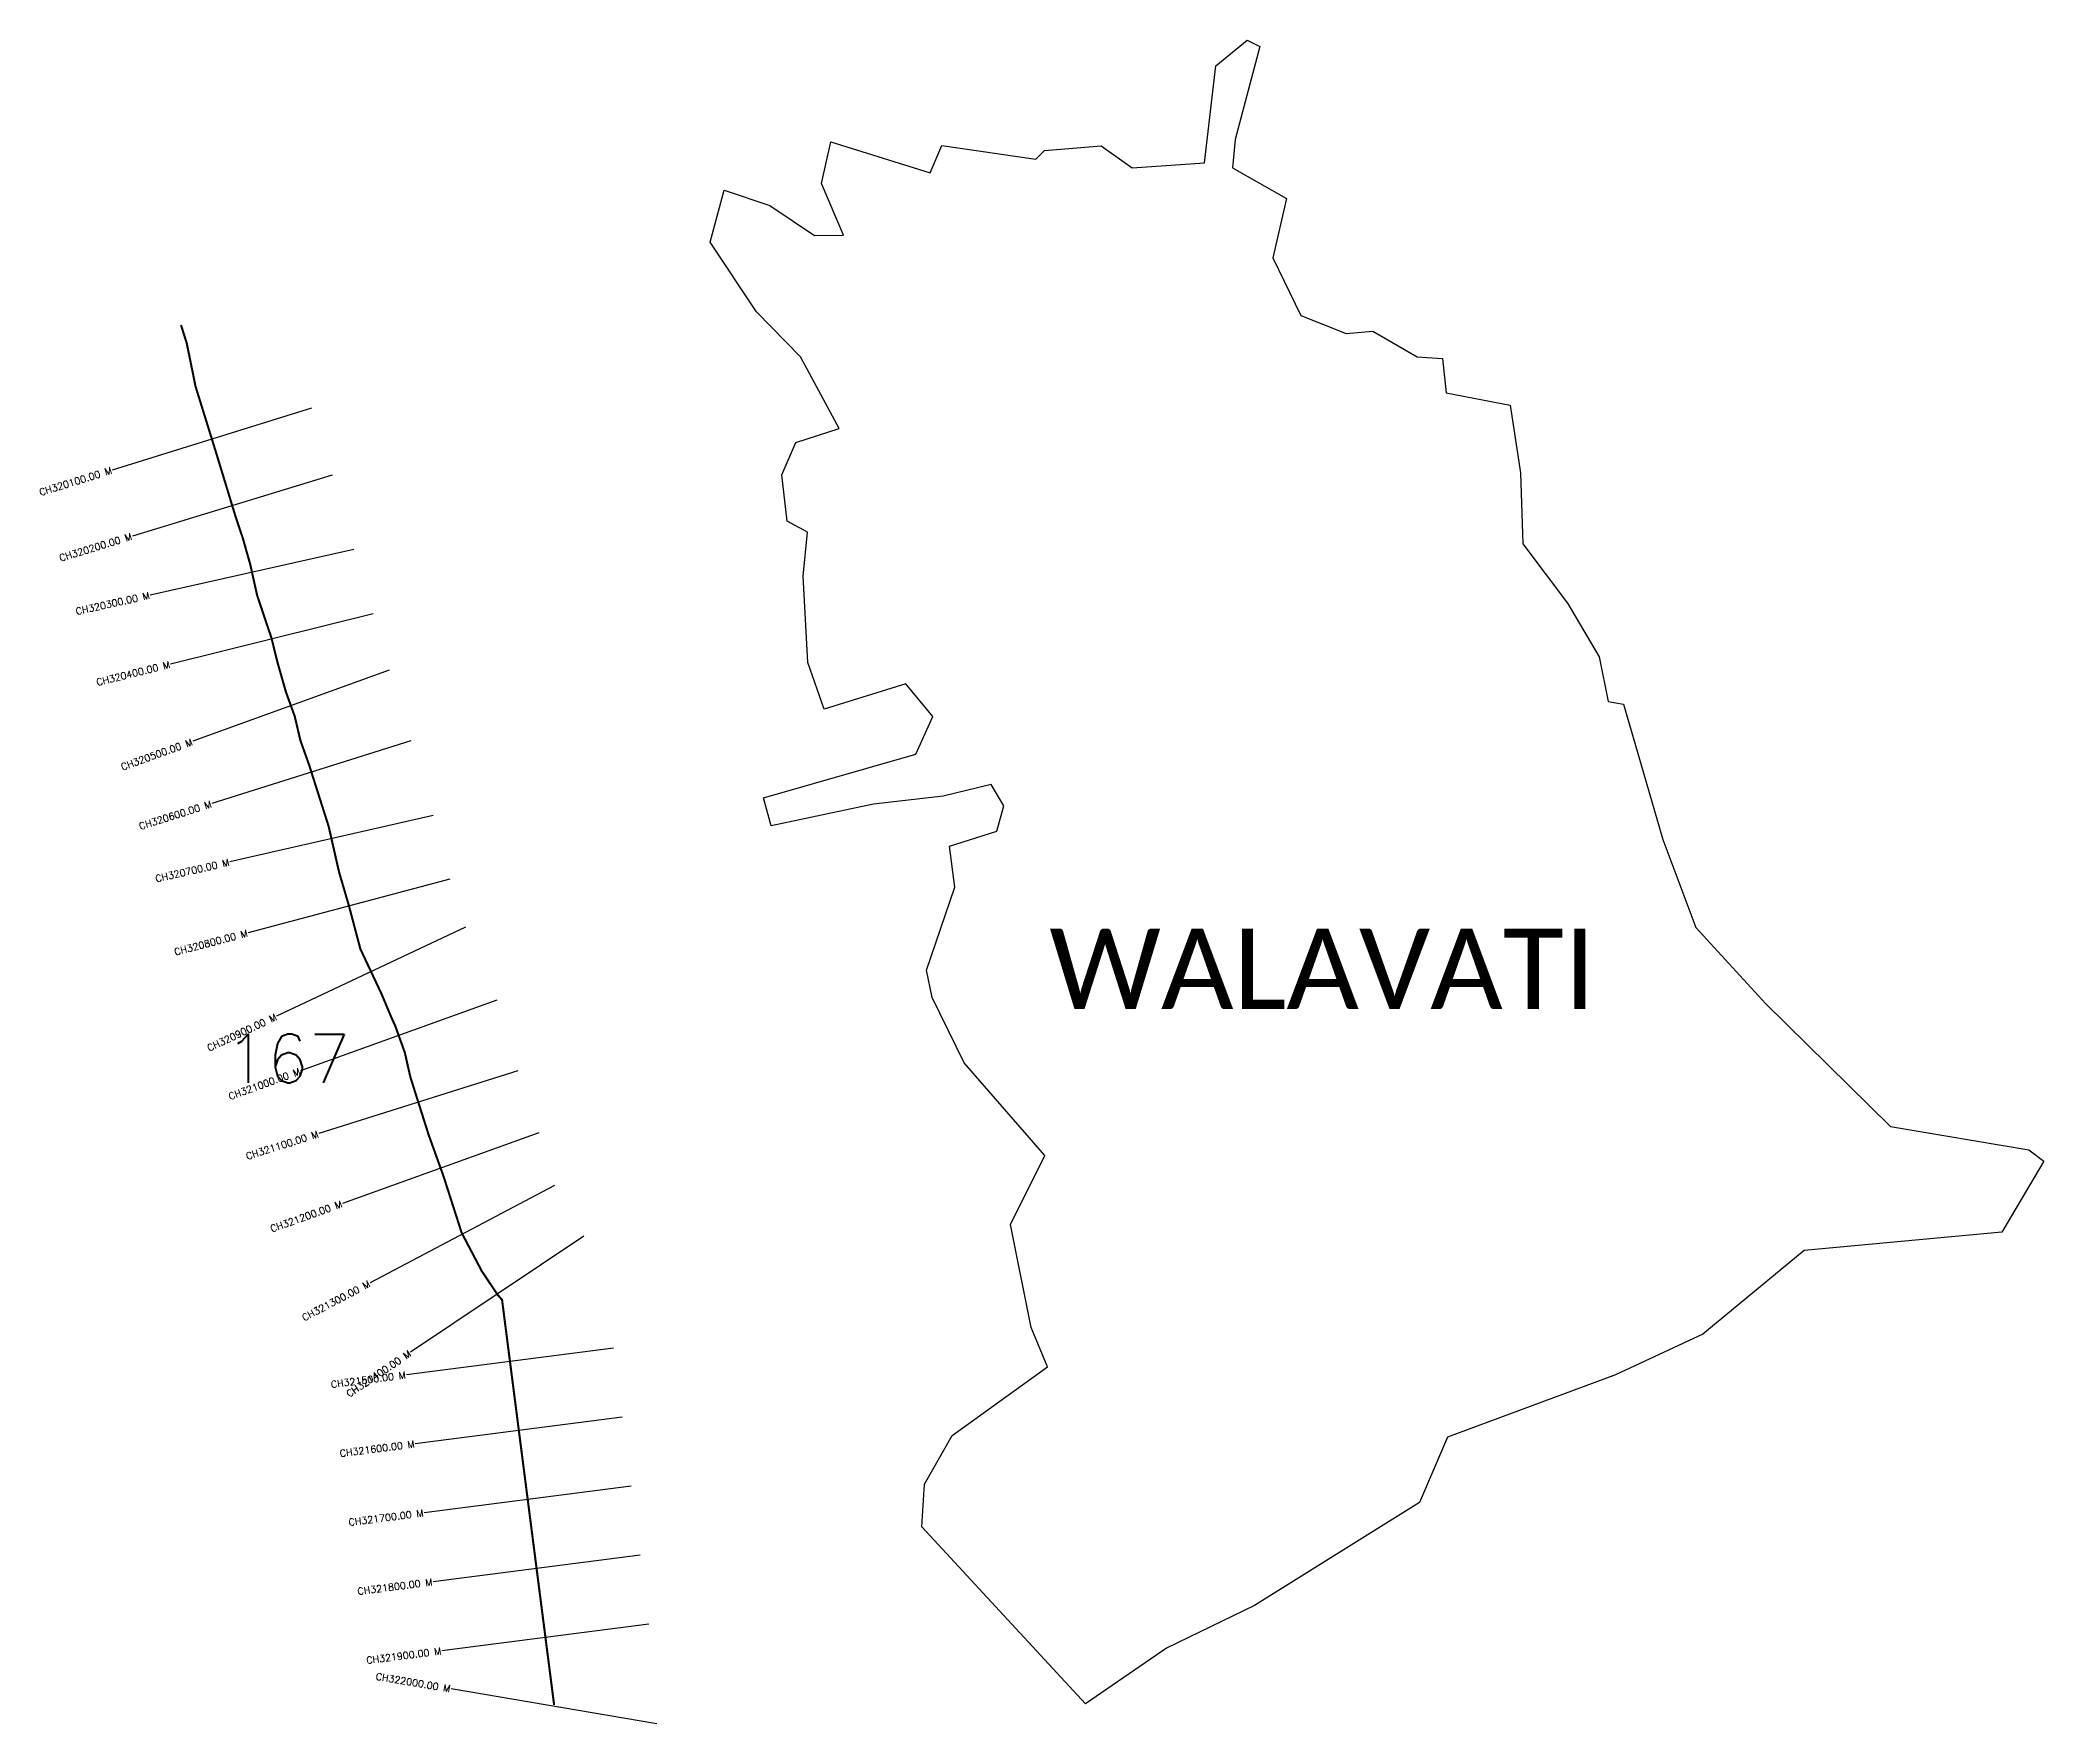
# Model space of a CAD drawing. Header units: metres. Extents: x 287567 to 290447, y 1999146 to 2001567.
import ezdxf
from ezdxf.enums import TextEntityAlignment as Align

# ---------------------------------------------------------------- set-up
doc = ezdxf.new("R2010")
doc.units = ezdxf.units.M
doc.header["$MEASUREMENT"] = 0
for name, color, linetype in [('CS', 134, 'Continuous'), ('CSMark', 6, 'Continuous'), ('NATURALLY PROTECTED', 3, 'Continuous'), ('village', 3, 'Continuous'), ('VILLAGE NAME', 250, 'Continuous')]:
    doc.layers.add(name, color=color, linetype=linetype)
doc.styles.get("Standard").update_dxf_attribs({"font": 'simplex.shx'})

msp = doc.modelspace()

# ---------------------------------------------------------------- linework, layer by layer
at = {"color": 6, "flags": 128}
msp.add_lwpolyline([(288530.1, 2001276.2), (288550.5, 2001351)], dxfattribs=at)
at = {"layer": 'CS'}
for p, q in [((287957.4, 2001037.5), (287670.9, 2000948.7)), ((287986.9, 2000941.1), (287699.8, 2000853.8)), ((288018.2, 2000834.3), (287725.4, 2000769)), ((288045.7, 2000742.1), (287754.5, 2000669.6)), ((288068.7, 2000661), (287786.7, 2000558.7)), ((288100.2, 2000559.6), (287814.2, 2000469.2)), ((288132.2, 2000452.1), (287839.7, 2000385.3)), ((288156.2, 2000360.4), (287866.2, 2000283.6)), ((288178.7, 2000291.4), (287907.2, 2000163.7)), ((288223.7, 2000186.6), (287941.5, 2000084.9)), ((288253.8, 2000085.2), (287967.7, 1999994.8)), ((288284, 1999996), (288001.7, 1999894.5)), ((288306.7, 1999920.2), (288041.4, 1999780.4)), ((288348.8, 1999847.6), (288099.7, 1999680.4)), ((288391.3, 1999686.4), (288093.7, 1999648.2)), ((288404, 1999587.2), (288106.5, 1999549)), ((288416.8, 1999488), (288119.2, 1999449.8)), ((288429.5, 1999388.8), (288132, 1999350.6)), ((288442.3, 1999289.7), (288144.7, 1999251.4)), ((288453.5, 1999146.2), (288157.8, 1999196.5))]:
    msp.add_line(p, q, dxfattribs=at)
at = {"layer": 'NATURALLY PROTECTED', "const_width": 3, "flags": 128}
msp.add_lwpolyline([(287769.6, 2001157.1), (287770.5, 2001154.7), (287778, 2001130.8), (287790.7, 2001068.6), (287820.4, 2000972.9), (287847.9, 2000882.6), (287858.3, 2000851.6), (287869.2, 2000813.2), (287879.2, 2000768.3), (287899.7, 2000707.4), (287908.7, 2000671.2), (287920.6, 2000629.5), (287933.2, 2000594.6), (287941.4, 2000559.7), (287954.3, 2000523.5), (287963, 2000496), (287982, 2000436.2), (287996.9, 2000370.7), (288011, 2000322.6), (288027.5, 2000260.3), (288057.7, 2000196.1), (288072, 2000162), (288077.7, 2000149.4), (288091.4, 2000111.3), (288099.4, 2000076), (288113.1, 2000032.6), (288125.8, 1999992.6), (288146.7, 1999934.5), (288173.1, 1999852.2), (288202.2, 1999796.8), (288225.8, 1999761.7), (288231.1, 1999756.2), (288306, 1999173.4)], dxfattribs=at)
at = {"layer": 'village', "color": 6}
for points in [[(289301.9, 2001566.7, 0), (289320.2, 2001557.3, 0), (289284.8, 2001424, 0), (289280.8, 2001383, 0), (289358.6, 2001338.9, 0), (289339.1, 2001253.6, 0), (289379.2, 2001170.6, 0), (289444.3, 2001144.7, 0), (289482.5, 2001148.3, 0), (289546.3, 2001111.5, 0), (289582.7, 2001109.1, 0), (289587.9, 2001059.6, 0), (289679.8, 2001041.9, 0), (289695.1, 2000944.4, 0), (289698.3, 2000842.4, 0), (289762.6, 2000757.4, 0), (289807.7, 2000679.9, 0), (289821, 2000615.9, 0), (289842.9, 2000612.3, 0), (289899.2, 2000417.4, 0), (289946.8, 2000291, 0), (290046.9, 2000181.9, 0), (290226.7, 2000004.8, 0), (290425.5, 1999971.6, 0), (290447.1, 1999955.2, 0), (290386.8, 1999852.9, 0), (290102.4, 1999826.8, 0), (289957, 1999706.6, 0), (289831.2, 1999647.8, 0), (289589.9, 1999558.2, 0), (289549.9, 1999464.5, 0), (289312.4, 1999316.4, 0), (289186.3, 1999255.2, 0), (289069.8, 1999175.1, 0), (288834.4, 1999429.6, 0), (288838.3, 1999490.7, 0), (288877.9, 1999560.8, 0), (289015.1, 1999659.7, 0), (288991.5, 1999716.3, 0), (288961.9, 1999863.9, 0), (289011.3, 1999963.1, 0), (288895.5, 2000096.4, 0), (288849.1, 2000190.3, 0), (288841.1, 2000229.8, 0), (288881.9, 2000349.1, 0), (288874.4, 2000408.2, 0), (288942.4, 2000429.6, 0), (288952.1, 2000465.9, 0), (288934.1, 2000496.5, 0), (288865.1, 2000479.8, 0), (288764.8, 2000468.4, 0), (288617.8, 2000437.3, 0), (288607, 2000477.5, 0), (288825.7, 2000540.3, 0), (288850.1, 2000594.2, 0), (288811.5, 2000641.4, 0), (288694.1, 2000604.7, 0), (288670.6, 2000671.9, 0), (288664, 2000796, 0), (288670.2, 2000859.3, 0), (288640.7, 2000875.1, 0), (288633.1, 2000941.7, 0), (288653.6, 2000988.1, 0), (288715.8, 2001008.5, 0), (288660.3, 2001111.2, 0), (288596.8, 2001175.9, 0), (288530.1, 2001276.2, 0)], [(288550.5, 2001351, 0), (288615.8, 2001328.8, 0), (288680.3, 2001285.8, 0), (288722, 2001286.3, 0), (288690.2, 2001360.4, 0), (288703.9, 2001420.6, 0), (288846.5, 2001376.1, 0), (288863.2, 2001415.3, 0), (288998.5, 2001395.3, 0), (289010.9, 2001407.9, 0), (289092.4, 2001414.8, 0), (289136.6, 2001383.2, 0), (289240.9, 2001390.1, 0), (289257.2, 2001529.8, 0), (289301.9, 2001566.7, 0), (289301.9, 2001566.7, 0)]]:
    msp.add_polyline3d(points, dxfattribs=at)

# ---------------------------------------------------------------- texts
at = {"insert": (287833.2, 2000137.6), "char_height": 70, "attachment_point": 1}
msp.add_mtext_dynamic_manual_height_columns('167', width=95.172, gutter_width=1, heights=[0], dxfattribs=at)
at = {"layer": 'CSMark'}
for s, rotation, p in [('CH320100.00 M', 17.2155, (287669.9, 2000948.4)), ('CH320200.00 M', 16.9149, (287698.9, 2000853.5)), ('CH320300.00 M', 12.5625, (287724.4, 2000768.8)), ('CH320400.00 M', 13.9663, (287753.6, 2000669.4)), ('CH320500.00 M', 19.9383, (287785.8, 2000558.3)), ('CH320600.00 M', 17.5487, (287813.2, 2000468.9)), ('CH320700.00 M', 12.8621, (287838.8, 2000385.1)), ('CH320800.00 M', 14.8297, (287865.2, 2000283.3)), ('CH320900.00 M', 25.1867, (287906.3, 2000163.3)), ('CH321000.00 M', 19.8218, (287940.5, 2000084.6)), ('CH321100.00 M', 17.5298, (287966.8, 1999994.5)), ('CH321200.00 M', 19.783, (288000.7, 1999894.2)), ('CH321300.00 M', 27.7915, (288040.5, 1999779.9)), ('CH321400.00 M', 33.8606, (288098.9, 1999679.8)), ('CH321500.00 M', 7.3238, (288092.7, 1999648)), ('CH321600.00 M', 7.3238, (288105.5, 1999548.8)), ('CH321700.00 M', 7.3238, (288118.2, 1999449.7)), ('CH321800.00 M', 7.3238, (288131, 1999350.5)), ('CH321900.00 M', 7.3238, (288143.7, 1999251.3)), ('CH322000.00 M', 350.348, (288156.8, 1999196.7))]:
    msp.add_text(s, height=10, rotation=rotation, dxfattribs=at).set_placement(p, align=Align.MIDDLE_RIGHT)
at = {"layer": 'VILLAGE NAME', "insert": (289017.6, 2000289.6), "char_height": 115.739, "attachment_point": 1}
msp.add_mtext_dynamic_manual_height_columns('{\\fCalibri|b0|i0|c0|p34;WALAVATI}', width=1448.99, gutter_width=0.772, heights=[0], dxfattribs=at)

doc.saveas('drawing.dxf')
